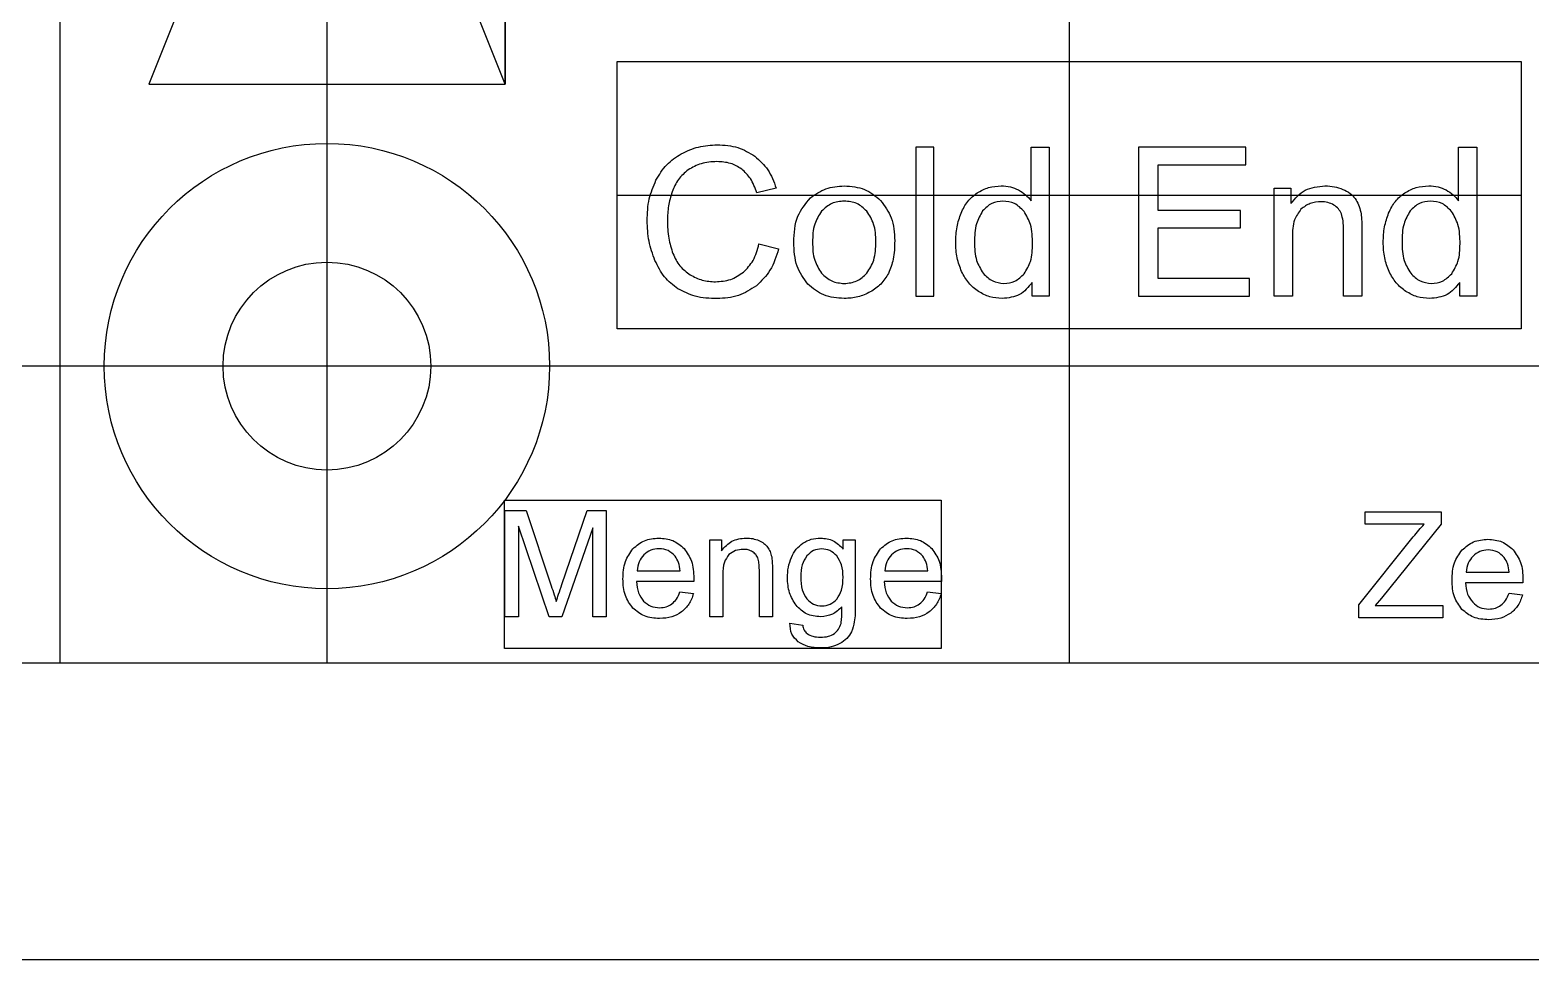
# Model space of a CAD drawing. Header units: millimetres. Extents: x 39 to 249, y 35 to 175.
# Drawn here: x 170.2 to 220.8, y 34.5 to 65.9 of the extents above; entities that cross this region are included whole.
import ezdxf

# ---------------------------------------------------------------- set-up
doc = ezdxf.new("R2010")
doc.units = ezdxf.units.MM
doc.layers.get('0').update_dxf_attribs({"linetype": 'CONTINUOUS'})

msp = doc.modelspace()

# ---------------------------------------------------------------- linework, layer by layer
for p, q in [((171.219, 102.472), (171.219, 44.54)), ((205.219, 102.472), (205.219, 44.54)), ((180.219, 94.038), (180.219, 44.54)), ((205.219, 64.796), (205.219, 55.796)), ((203.934, 60.111), (203.934, 61.908)), ((203.934, 61.908), (204.545, 61.908)), ((204.545, 61.908), (204.545, 56.898)), ((218.334, 60.111), (218.334, 61.908)), ((218.334, 61.908), (218.945, 61.908)), ((218.945, 61.908), (218.945, 56.898)), ((189.993, 60.296), (220.445, 60.296)), ((195.348, 60.534), (194.695, 60.381)), ((212.127, 56.898), (212.127, 60.528)), ((212.127, 60.528), (212.68, 60.528)), ((212.68, 60.528), (212.68, 60.012)), ((194.77, 58.655), (195.433, 58.487)), ((212.742, 58.88), (212.742, 56.898)), ((214.461, 56.898), (214.461, 59.106)), ((215.076, 59.13), (215.076, 56.898)), ((203.975, 56.898), (203.975, 57.356)), ((218.375, 56.898), (218.375, 57.356)), ((204.545, 56.898), (203.975, 56.898)), ((212.742, 56.898), (212.127, 56.898)), ((215.076, 56.898), (214.461, 56.898)), ((218.945, 56.898), (218.375, 56.898)), ((239.219, 54.54), (153, 54.54)), ((186.212, 46.099), (186.212, 49.678)), ((186.212, 49.678), (186.925, 49.678)), ((186.925, 49.678), (187.772, 47.144)), ((188.133, 47.188), (188.99, 49.678)), ((188.99, 49.678), (189.627, 49.678)), ((189.627, 49.678), (189.627, 46.099)), ((215.184, 49.213), (215.184, 49.636)), ((215.184, 49.636), (217.748, 49.636)), ((217.748, 49.636), (217.748, 49.213)), ((187.704, 46.099), (186.668, 49.146)), ((186.668, 49.146), (186.668, 46.099)), ((189.171, 49.094), (188.131, 46.099)), ((189.171, 46.099), (189.171, 49.094)), ((217.181, 49.213), (215.184, 49.213)), ((217.748, 49.213), (215.738, 46.73)), ((193.116, 46.099), (193.116, 48.692)), ((193.116, 48.692), (193.512, 48.692)), ((193.512, 48.692), (193.512, 48.323)), ((197.608, 48.379), (197.608, 48.692)), ((197.608, 48.692), (198.014, 48.692)), ((198.014, 48.692), (198.014, 46.45)), ((214.977, 46.496), (216.81, 48.789)), ((190.667, 47.644), (192.115, 47.644)), ((194.784, 46.099), (194.784, 47.676)), ((195.223, 47.693), (195.223, 46.099)), ((199.01, 47.644), (200.457, 47.644)), ((218.592, 47.602), (220.04, 47.602)), ((192.577, 47.283), (190.643, 47.283)), ((193.556, 47.515), (193.556, 46.099)), ((200.919, 47.283), (198.985, 47.283)), ((220.502, 47.241), (218.568, 47.241)), ((192.11, 46.934), (192.564, 46.878)), ((200.453, 46.934), (200.907, 46.878)), ((215.738, 46.73), (215.521, 46.479)), ((220.035, 46.892), (220.489, 46.835)), ((186.668, 46.099), (186.212, 46.099)), ((188.131, 46.099), (187.704, 46.099)), ((189.627, 46.099), (189.171, 46.099)), ((193.556, 46.099), (193.116, 46.099)), ((195.223, 46.099), (194.784, 46.099)), ((214.977, 46.057), (214.977, 46.496)), ((217.806, 46.057), (214.977, 46.057)), ((215.521, 46.479), (217.806, 46.479)), ((217.806, 46.479), (217.806, 46.057)), ((195.816, 45.884), (196.244, 45.821)), ((239.219, 44.54), (49.219, 44.54)), ((249.219, 34.54), (39.219, 34.54))]:
    msp.add_line(p, q)
for points in [[(186.219, 64.038), (174.219, 94.038), (186.219, 94.038), (174.219, 64.038), (186.219, 64.038), (186.219, 94.038)], [(220.445, 55.796), (189.993, 55.796), (189.993, 64.796), (220.445, 64.796)], [(200.051, 61.908), (200.051, 56.898), (200.666, 56.898), (200.666, 61.908)], [(207.55, 61.908), (207.55, 56.898), (211.289, 56.898), (211.289, 57.489), (208.213, 57.489), (208.213, 59.195), (210.985, 59.195), (210.985, 59.783), (208.213, 59.783), (208.213, 61.317), (211.173, 61.317), (211.173, 61.908)], [(200.911, 45.027), (186.202, 45.027), (186.202, 50.027), (200.911, 50.027)]]:
    msp.add_lwpolyline(points, close=True)
for radius in [7.5, 3.5]:
    msp.add_circle((180.219, 54.54), radius)
for points, knots in [([(191.303, 60.806), (191.412, 60.988), (191.628, 61.348), (191.98, 61.578), (192.154, 61.691)], [0, 0, 0, 0, 0.0627791, 0.124236, 0.124236, 0.124236, 0.124236]), ([(192.154, 61.691), (192.344, 61.78), (192.729, 61.959), (193.154, 61.982), (193.369, 61.994)], [0, 0, 0, 0, 0.062258, 0.1262379, 0.1262379, 0.1262379, 0.1262379]), ([(193.369, 61.994), (193.605, 61.981), (194.059, 61.956), (194.447, 61.723), (194.633, 61.611)], [0, 0, 0, 0, 0.0698724, 0.1339192, 0.1339192, 0.1339192, 0.1339192]), ([(193.355, 61.427), (193.174, 61.418), (192.83, 61.401), (192.531, 61.23), (192.389, 61.15)], [0, 0, 0, 0, 0.0534711, 0.1017056, 0.1017056, 0.1017056, 0.1017056]), ([(194.189, 61.177), (194.067, 61.25), (193.811, 61.403), (193.512, 61.418), (193.355, 61.427)], [0, 0, 0, 0, 0.04184438, 0.08823734, 0.08823734, 0.08823734, 0.08823734]), ([(194.695, 60.381), (194.636, 60.546), (194.527, 60.851), (194.295, 61.075), (194.189, 61.177)], [0, 0, 0, 0, 0.05185783, 0.09547921, 0.09547921, 0.09547921, 0.09547921]), ([(194.633, 61.611), (194.792, 61.467), (195.121, 61.169), (195.271, 60.751), (195.348, 60.534)], [0, 0, 0, 0, 0.0633479, 0.130997, 0.130997, 0.130997, 0.130997]), ([(191.003, 59.441), (191.013, 59.688), (191.033, 60.162), (191.215, 60.598), (191.303, 60.806)], [0, 0, 0, 0, 0.0736532, 0.1407864, 0.1407864, 0.1407864, 0.1407864]), ([(192.389, 61.15), (192.27, 61.049), (192.028, 60.845), (191.906, 60.553), (191.844, 60.406)], [0, 0, 0, 0, 0.04628499, 0.09338621, 0.09338621, 0.09338621, 0.09338621]), ([(191.844, 60.406), (191.798, 60.249), (191.707, 59.935), (191.694, 59.608), (191.687, 59.444)], [0, 0, 0, 0, 0.04882692, 0.09781906, 0.09781906, 0.09781906, 0.09781906]), ([(195.942, 58.713), (195.956, 59.018), (195.982, 59.58), (196.34, 60.01), (196.503, 60.206)], [0, 0, 0, 0, 0.0888682, 0.1634544, 0.1634544, 0.1634544, 0.1634544]), ([(196.503, 60.206), (196.67, 60.324), (197.013, 60.565), (197.431, 60.594), (197.645, 60.61)], [0, 0, 0, 0, 0.0601176, 0.1231365, 0.1231365, 0.1231365, 0.1231365]), ([(197.645, 60.61), (197.881, 60.591), (198.341, 60.556), (198.695, 60.262), (198.868, 60.119)], [0, 0, 0, 0, 0.069114, 0.1347391, 0.1347391, 0.1347391, 0.1347391]), ([(201.579, 59.695), (201.645, 59.833), (201.774, 60.101), (202.008, 60.285), (202.122, 60.374)], [0, 0, 0, 0, 0.04517761, 0.08797671, 0.08797671, 0.08797671, 0.08797671]), ([(202.122, 60.374), (202.247, 60.443), (202.5, 60.581), (202.787, 60.6), (202.932, 60.61)], [0, 0, 0, 0, 0.04224768, 0.08529264, 0.08529264, 0.08529264, 0.08529264]), ([(202.932, 60.61), (203.037, 60.605), (203.241, 60.595), (203.427, 60.512), (203.517, 60.471)], [0, 0, 0, 0, 0.03121048, 0.06053879, 0.06053879, 0.06053879, 0.06053879]), ([(203.517, 60.471), (203.598, 60.422), (203.757, 60.326), (203.875, 60.182), (203.934, 60.111)], [0, 0, 0, 0, 0.02818095, 0.05548673, 0.05548673, 0.05548673, 0.05548673]), ([(212.68, 60.012), (212.83, 60.186), (213.134, 60.54), (213.6, 60.586), (213.836, 60.61)], [0, 0, 0, 0, 0.0663435, 0.1346508, 0.1346508, 0.1346508, 0.1346508]), ([(213.836, 60.61), (213.942, 60.605), (214.149, 60.597), (214.344, 60.526), (214.439, 60.492)], [0, 0, 0, 0, 0.03162564, 0.06179036, 0.06179036, 0.06179036, 0.06179036]), ([(214.439, 60.492), (214.523, 60.452), (214.682, 60.376), (214.797, 60.244), (214.851, 60.182)], [0, 0, 0, 0, 0.02764669, 0.05199707, 0.05199707, 0.05199707, 0.05199707]), ([(214.851, 60.182), (214.893, 60.114), (214.981, 59.973), (215.021, 59.811), (215.042, 59.728)], [0, 0, 0, 0, 0.02394419, 0.04959512, 0.04959512, 0.04959512, 0.04959512]), ([(215.979, 59.695), (216.045, 59.833), (216.174, 60.101), (216.408, 60.285), (216.522, 60.374)], [0, 0, 0, 0, 0.04517761, 0.08797671, 0.08797671, 0.08797671, 0.08797671]), ([(216.522, 60.374), (216.647, 60.443), (216.899, 60.581), (217.187, 60.6), (217.332, 60.61)], [0, 0, 0, 0, 0.04224779, 0.08529251, 0.08529251, 0.08529251, 0.08529251]), ([(217.332, 60.61), (217.437, 60.605), (217.641, 60.595), (217.827, 60.512), (217.917, 60.471)], [0, 0, 0, 0, 0.03121048, 0.0605389, 0.0605389, 0.0605389, 0.0605389]), ([(217.917, 60.471), (217.998, 60.422), (218.157, 60.326), (218.275, 60.182), (218.334, 60.111)], [0, 0, 0, 0, 0.02818095, 0.05548673, 0.05548673, 0.05548673, 0.05548673]), ([(196.879, 59.755), (196.791, 59.615), (196.591, 59.298), (196.581, 58.922), (196.575, 58.713)], [0, 0, 0, 0, 0.0489631, 0.1103612, 0.1103612, 0.1103612, 0.1103612]), ([(197.645, 60.1), (197.497, 60.086), (197.203, 60.057), (196.987, 59.856), (196.879, 59.755)], [0, 0, 0, 0, 0.04308517, 0.08610038, 0.08610038, 0.08610038, 0.08610038]), ([(198.405, 59.753), (198.297, 59.855), (198.083, 60.056), (197.79, 60.086), (197.645, 60.1)], [0, 0, 0, 0, 0.04305847, 0.08569196, 0.08569196, 0.08569196, 0.08569196]), ([(198.711, 58.733), (198.704, 58.936), (198.692, 59.305), (198.494, 59.615), (198.405, 59.753)], [0, 0, 0, 0, 0.0596657, 0.1082738, 0.1082738, 0.1082738, 0.1082738]), ([(198.868, 60.119), (199.007, 59.932), (199.303, 59.53), (199.329, 59.03), (199.343, 58.764)], [0, 0, 0, 0, 0.068416, 0.1464432, 0.1464432, 0.1464432, 0.1464432]), ([(201.398, 58.709), (201.404, 58.884), (201.417, 59.221), (201.526, 59.541), (201.579, 59.695)], [0, 0, 0, 0, 0.0520225, 0.1007388, 0.1007388, 0.1007388, 0.1007388]), ([(202.305, 59.765), (202.225, 59.625), (202.04, 59.299), (202.034, 58.923), (202.03, 58.709)], [0, 0, 0, 0, 0.0478323, 0.1106733, 0.1106733, 0.1106733, 0.1106733]), ([(202.99, 60.1), (202.859, 60.086), (202.591, 60.055), (202.401, 59.863), (202.305, 59.765)], [0, 0, 0, 0, 0.03856059, 0.07837645, 0.07837645, 0.07837645, 0.07837645]), ([(203.698, 59.752), (203.598, 59.853), (203.403, 60.053), (203.126, 60.085), (202.99, 60.1)], [0, 0, 0, 0, 0.04135788, 0.08103556, 0.08103556, 0.08103556, 0.08103556]), ([(203.985, 58.658), (203.981, 58.879), (203.974, 59.269), (203.781, 59.606), (203.698, 59.752)], [0, 0, 0, 0, 0.0649972, 0.1146813, 0.1146813, 0.1146813, 0.1146813]), ([(213.027, 59.827), (212.945, 59.71), (212.746, 59.43), (212.743, 59.083), (212.742, 58.88)], [0, 0, 0, 0, 0.0420076, 0.1009736, 0.1009736, 0.1009736, 0.1009736]), ([(213.706, 60.076), (213.58, 60.066), (213.33, 60.047), (213.127, 59.9), (213.027, 59.827)], [0, 0, 0, 0, 0.03714244, 0.07355131, 0.07355131, 0.07355131, 0.07355131]), ([(214.135, 59.965), (214.07, 59.998), (213.935, 60.065), (213.784, 60.073), (213.706, 60.076)], [0, 0, 0, 0, 0.02154334, 0.04473856, 0.04473856, 0.04473856, 0.04473856]), ([(214.389, 59.668), (214.36, 59.727), (214.301, 59.848), (214.191, 59.926), (214.135, 59.965)], [0, 0, 0, 0, 0.01948317, 0.03971256, 0.03971256, 0.03971256, 0.03971256]), ([(214.461, 59.106), (214.46, 59.216), (214.459, 59.407), (214.41, 59.591), (214.389, 59.668)], [0, 0, 0, 0, 0.0329042, 0.0568866, 0.0568866, 0.0568866, 0.0568866]), ([(215.042, 59.728), (215.052, 59.65), (215.077, 59.451), (215.077, 59.251), (215.076, 59.13)], [0, 0, 0, 0, 0.02363795, 0.05996392, 0.05996392, 0.05996392, 0.05996392]), ([(215.797, 58.709), (215.804, 58.884), (215.817, 59.221), (215.926, 59.541), (215.979, 59.695)], [0, 0, 0, 0, 0.0520225, 0.1007388, 0.1007388, 0.1007388, 0.1007388]), ([(216.705, 59.765), (216.625, 59.625), (216.44, 59.299), (216.434, 58.923), (216.43, 58.709)], [0, 0, 0, 0, 0.0478323, 0.1106733, 0.1106733, 0.1106733, 0.1106733]), ([(217.39, 60.1), (217.258, 60.086), (216.991, 60.055), (216.801, 59.863), (216.705, 59.765)], [0, 0, 0, 0, 0.03856059, 0.07837654, 0.07837654, 0.07837654, 0.07837654]), ([(218.098, 59.752), (217.998, 59.853), (217.803, 60.053), (217.526, 60.085), (217.39, 60.1)], [0, 0, 0, 0, 0.04135788, 0.08103544, 0.08103544, 0.08103544, 0.08103544]), ([(218.385, 58.658), (218.381, 58.879), (218.374, 59.269), (218.181, 59.606), (218.098, 59.752)], [0, 0, 0, 0, 0.0649972, 0.1146812, 0.1146812, 0.1146812, 0.1146812]), ([(191.268, 58.097), (191.191, 58.311), (191.034, 58.746), (191.014, 59.207), (191.003, 59.441)], [0, 0, 0, 0, 0.0678306, 0.1376158, 0.1376158, 0.1376158, 0.1376158]), ([(191.687, 59.444), (191.693, 59.243), (191.704, 58.862), (191.819, 58.499), (191.873, 58.328)], [0, 0, 0, 0, 0.0600381, 0.1136307, 0.1136307, 0.1136307, 0.1136307]), ([(194.247, 57.701), (194.367, 57.827), (194.624, 58.099), (194.719, 58.461), (194.77, 58.655)], [0, 0, 0, 0, 0.0513926, 0.1103147, 0.1103147, 0.1103147, 0.1103147]), ([(196.412, 57.304), (196.276, 57.496), (195.977, 57.916), (195.955, 58.433), (195.942, 58.713)], [0, 0, 0, 0, 0.0692803, 0.1513029, 0.1513029, 0.1513029, 0.1513029]), ([(196.575, 58.713), (196.581, 58.503), (196.591, 58.127), (196.791, 57.809), (196.879, 57.668)], [0, 0, 0, 0, 0.0614405, 0.1105171, 0.1105171, 0.1105171, 0.1105171]), ([(198.407, 57.67), (198.495, 57.813), (198.696, 58.137), (198.705, 58.519), (198.711, 58.733)], [0, 0, 0, 0, 0.0495689, 0.112324, 0.112324, 0.112324, 0.112324]), ([(199.343, 58.764), (199.339, 58.553), (199.332, 58.172), (199.194, 57.819), (199.133, 57.662)], [0, 0, 0, 0, 0.0628118, 0.1129907, 0.1129907, 0.1129907, 0.1129907]), ([(201.597, 57.723), (201.539, 57.875), (201.417, 58.192), (201.404, 58.532), (201.398, 58.709)], [0, 0, 0, 0, 0.0484777, 0.1012237, 0.1012237, 0.1012237, 0.1012237]), ([(202.03, 58.709), (202.035, 58.5), (202.045, 58.126), (202.238, 57.808), (202.324, 57.667)], [0, 0, 0, 0, 0.0613669, 0.1099764, 0.1099764, 0.1099764, 0.1099764]), ([(203.703, 57.651), (203.785, 57.787), (203.971, 58.094), (203.98, 58.456), (203.985, 58.658)], [0, 0, 0, 0, 0.0467176, 0.1061399, 0.1061399, 0.1061399, 0.1061399]), ([(215.997, 57.723), (215.939, 57.875), (215.817, 58.192), (215.804, 58.532), (215.797, 58.709)], [0, 0, 0, 0, 0.0484778, 0.1012237, 0.1012237, 0.1012237, 0.1012237]), ([(216.43, 58.709), (216.435, 58.5), (216.445, 58.126), (216.638, 57.808), (216.724, 57.667)], [0, 0, 0, 0, 0.0613669, 0.1099764, 0.1099764, 0.1099764, 0.1099764]), ([(218.103, 57.651), (218.185, 57.787), (218.371, 58.094), (218.38, 58.456), (218.385, 58.658)], [0, 0, 0, 0, 0.0467176, 0.1061399, 0.1061399, 0.1061399, 0.1061399]), ([(191.873, 58.328), (191.942, 58.181), (192.075, 57.894), (192.329, 57.706), (192.453, 57.616)], [0, 0, 0, 0, 0.04797484, 0.09316307, 0.09316307, 0.09316307, 0.09316307]), ([(195.433, 58.487), (195.355, 58.235), (195.207, 57.757), (194.851, 57.407), (194.683, 57.241)], [0, 0, 0, 0, 0.0776803, 0.1474496, 0.1474496, 0.1474496, 0.1474496]), ([(192.041, 57.142), (191.881, 57.267), (191.55, 57.526), (191.364, 57.903), (191.268, 58.097)], [0, 0, 0, 0, 0.0602271, 0.1242759, 0.1242759, 0.1242759, 0.1242759]), ([(193.304, 57.38), (193.48, 57.391), (193.824, 57.414), (194.109, 57.607), (194.247, 57.701)], [0, 0, 0, 0, 0.0520638, 0.1012641, 0.1012641, 0.1012641, 0.1012641]), ([(196.879, 57.668), (196.987, 57.567), (197.203, 57.365), (197.497, 57.336), (197.645, 57.322)], [0, 0, 0, 0, 0.04309251, 0.0861862, 0.0861862, 0.0861862, 0.0861862]), ([(197.645, 57.322), (197.791, 57.336), (198.085, 57.366), (198.299, 57.569), (198.407, 57.67)], [0, 0, 0, 0, 0.04285128, 0.08595335, 0.08595335, 0.08595335, 0.08595335]), ([(199.133, 57.662), (199.055, 57.535), (198.898, 57.281), (198.647, 57.119), (198.521, 57.038)], [0, 0, 0, 0, 0.04403003, 0.08835274, 0.08835274, 0.08835274, 0.08835274]), ([(202.161, 57.055), (202.046, 57.144), (201.811, 57.326), (201.67, 57.589), (201.597, 57.723)], [0, 0, 0, 0, 0.04318728, 0.08831275, 0.08831275, 0.08831275, 0.08831275]), ([(202.324, 57.667), (202.424, 57.566), (202.616, 57.372), (202.887, 57.338), (203.018, 57.322)], [0, 0, 0, 0, 0.04119628, 0.07952198, 0.07952198, 0.07952198, 0.07952198]), ([(203.018, 57.322), (203.148, 57.336), (203.414, 57.367), (203.605, 57.555), (203.703, 57.651)], [0, 0, 0, 0, 0.03819918, 0.07804084, 0.07804084, 0.07804084, 0.07804084]), ([(216.561, 57.055), (216.446, 57.144), (216.211, 57.326), (216.069, 57.589), (215.997, 57.723)], [0, 0, 0, 0, 0.04318728, 0.08831275, 0.08831275, 0.08831275, 0.08831275]), ([(216.724, 57.667), (216.824, 57.566), (217.016, 57.372), (217.287, 57.338), (217.418, 57.322)], [0, 0, 0, 0, 0.04119628, 0.07952175, 0.07952175, 0.07952175, 0.07952175]), ([(217.418, 57.322), (217.548, 57.336), (217.814, 57.367), (218.005, 57.555), (218.103, 57.651)], [0, 0, 0, 0, 0.03819929, 0.07804096, 0.07804096, 0.07804096, 0.07804096]), ([(193.358, 56.812), (193.109, 56.821), (192.645, 56.838), (192.232, 57.046), (192.041, 57.142)], [0, 0, 0, 0, 0.0739051, 0.1372538, 0.1372538, 0.1372538, 0.1372538]), ([(192.453, 57.616), (192.586, 57.547), (192.854, 57.409), (193.154, 57.39), (193.304, 57.38)], [0, 0, 0, 0, 0.04458864, 0.08915759, 0.08915759, 0.08915759, 0.08915759]), ([(194.683, 57.241), (194.488, 57.116), (194.085, 56.857), (193.606, 56.828), (193.358, 56.812)], [0, 0, 0, 0, 0.0682564, 0.1412952, 0.1412952, 0.1412952, 0.1412952]), ([(197.645, 56.816), (197.406, 56.833), (196.943, 56.867), (196.585, 57.162), (196.412, 57.304)], [0, 0, 0, 0, 0.0699897, 0.1355077, 0.1355077, 0.1355077, 0.1355077]), ([(203.975, 57.356), (203.845, 57.198), (203.581, 56.879), (203.169, 56.837), (202.96, 56.816)], [0, 0, 0, 0, 0.0588097, 0.1192125, 0.1192125, 0.1192125, 0.1192125]), ([(218.375, 57.356), (218.245, 57.198), (217.981, 56.879), (217.568, 56.837), (217.359, 56.816)], [0, 0, 0, 0, 0.0588097, 0.1192124, 0.1192124, 0.1192124, 0.1192124]), ([(198.521, 57.038), (198.384, 56.973), (198.106, 56.842), (197.799, 56.825), (197.645, 56.816)], [0, 0, 0, 0, 0.04518292, 0.091192, 0.091192, 0.091192, 0.091192]), ([(202.96, 56.816), (202.818, 56.826), (202.534, 56.846), (202.286, 56.985), (202.161, 57.055)], [0, 0, 0, 0, 0.04208374, 0.08424598, 0.08424598, 0.08424598, 0.08424598]), ([(217.359, 56.816), (217.218, 56.826), (216.934, 56.846), (216.686, 56.985), (216.561, 57.055)], [0, 0, 0, 0, 0.04208374, 0.08424587, 0.08424587, 0.08424587, 0.08424587]), ([(216.81, 48.789), (216.873, 48.865), (216.991, 49.011), (217.12, 49.148), (217.181, 49.213)], [0, 0, 0, 0, 0.02972732, 0.05642279, 0.05642279, 0.05642279, 0.05642279]), ([(190.526, 48.389), (190.649, 48.494), (190.9, 48.71), (191.231, 48.737), (191.4, 48.75)], [0, 0, 0, 0, 0.04724184, 0.09677848, 0.09677848, 0.09677848, 0.09677848]), ([(191.4, 48.75), (191.564, 48.737), (191.886, 48.71), (192.13, 48.499), (192.249, 48.396)], [0, 0, 0, 0, 0.04806304, 0.09419, 0.09419, 0.09419, 0.09419]), ([(193.512, 48.323), (193.619, 48.448), (193.836, 48.701), (194.168, 48.734), (194.337, 48.75)], [0, 0, 0, 0, 0.04738817, 0.09617909, 0.09617909, 0.09617909, 0.09617909]), ([(194.337, 48.75), (194.413, 48.747), (194.561, 48.741), (194.7, 48.691), (194.768, 48.666)], [0, 0, 0, 0, 0.02258981, 0.04413604, 0.04413604, 0.04413604, 0.04413604]), ([(194.768, 48.666), (194.828, 48.637), (194.941, 48.584), (195.023, 48.489), (195.062, 48.445)], [0, 0, 0, 0, 0.01974773, 0.03714076, 0.03714076, 0.03714076, 0.03714076]), ([(195.863, 48.095), (195.911, 48.193), (196.006, 48.383), (196.172, 48.515), (196.252, 48.579)], [0, 0, 0, 0, 0.03230314, 0.06284357, 0.06284357, 0.06284357, 0.06284357]), ([(196.252, 48.579), (196.343, 48.629), (196.529, 48.732), (196.742, 48.744), (196.852, 48.75)], [0, 0, 0, 0, 0.03055846, 0.06303675, 0.06303675, 0.06303675, 0.06303675]), ([(196.852, 48.75), (196.998, 48.734), (197.295, 48.702), (197.503, 48.487), (197.608, 48.379)], [0, 0, 0, 0, 0.04288561, 0.08668028, 0.08668028, 0.08668028, 0.08668028]), ([(198.868, 48.389), (198.991, 48.494), (199.242, 48.71), (199.573, 48.737), (199.742, 48.75)], [0, 0, 0, 0, 0.04724184, 0.09677848, 0.09677848, 0.09677848, 0.09677848]), ([(199.742, 48.75), (199.906, 48.737), (200.228, 48.71), (200.472, 48.499), (200.592, 48.396)], [0, 0, 0, 0, 0.04806304, 0.09419, 0.09419, 0.09419, 0.09419]), ([(218.451, 48.347), (218.574, 48.452), (218.825, 48.668), (219.156, 48.694), (219.325, 48.708)], [0, 0, 0, 0, 0.04724184, 0.09677848, 0.09677848, 0.09677848, 0.09677848]), ([(219.325, 48.708), (219.489, 48.694), (219.811, 48.668), (220.055, 48.457), (220.175, 48.354)], [0, 0, 0, 0, 0.04806304, 0.09419, 0.09419, 0.09419, 0.09419]), ([(190.189, 47.373), (190.198, 47.574), (190.215, 47.945), (190.428, 48.249), (190.526, 48.389)], [0, 0, 0, 0, 0.0587128, 0.1089822, 0.1089822, 0.1089822, 0.1089822]), ([(190.896, 48.186), (190.834, 48.111), (190.706, 47.952), (190.681, 47.75), (190.667, 47.644)], [0, 0, 0, 0, 0.02859223, 0.05985941, 0.05985941, 0.05985941, 0.05985941]), ([(191.405, 48.389), (191.308, 48.381), (191.118, 48.365), (190.969, 48.245), (190.896, 48.186)], [0, 0, 0, 0, 0.02831934, 0.05592095, 0.05592095, 0.05592095, 0.05592095]), ([(191.949, 48.135), (191.874, 48.209), (191.722, 48.358), (191.511, 48.379), (191.405, 48.389)], [0, 0, 0, 0, 0.03072252, 0.06171402, 0.06171402, 0.06171402, 0.06171402]), ([(192.115, 47.644), (192.104, 47.742), (192.084, 47.919), (191.991, 48.069), (191.949, 48.135)], [0, 0, 0, 0, 0.02917104, 0.05238246, 0.05238246, 0.05238246, 0.05238246]), ([(192.249, 48.396), (192.345, 48.259), (192.554, 47.961), (192.57, 47.597), (192.579, 47.4)], [0, 0, 0, 0, 0.0492546, 0.1068539, 0.1068539, 0.1068539, 0.1068539]), ([(193.759, 48.191), (193.7, 48.108), (193.558, 47.908), (193.557, 47.66), (193.556, 47.515)], [0, 0, 0, 0, 0.03000542, 0.07212398, 0.07212398, 0.07212398, 0.07212398]), ([(194.244, 48.369), (194.154, 48.362), (193.976, 48.348), (193.831, 48.243), (193.759, 48.191)], [0, 0, 0, 0, 0.02653038, 0.05253675, 0.05253675, 0.05253675, 0.05253675]), ([(194.55, 48.29), (194.504, 48.313), (194.408, 48.361), (194.3, 48.367), (194.244, 48.369)], [0, 0, 0, 0, 0.01538794, 0.03195609, 0.03195609, 0.03195609, 0.03195609]), ([(194.732, 48.078), (194.712, 48.12), (194.669, 48.206), (194.591, 48.262), (194.55, 48.29)], [0, 0, 0, 0, 0.01391658, 0.0283661, 0.0283661, 0.0283661, 0.0283661]), ([(194.784, 47.676), (194.783, 47.755), (194.782, 47.891), (194.747, 48.022), (194.732, 48.078)], [0, 0, 0, 0, 0.02350299, 0.04063325, 0.04063325, 0.04063325, 0.04063325]), ([(195.062, 48.445), (195.092, 48.396), (195.155, 48.295), (195.184, 48.18), (195.199, 48.12)], [0, 0, 0, 0, 0.01710303, 0.03542506, 0.03542506, 0.03542506, 0.03542506]), ([(195.199, 48.12), (195.206, 48.064), (195.224, 47.923), (195.223, 47.78), (195.223, 47.693)], [0, 0, 0, 0, 0.01688425, 0.04283137, 0.04283137, 0.04283137, 0.04283137]), ([(195.728, 47.41), (195.734, 47.53), (195.744, 47.765), (195.824, 47.986), (195.863, 48.095)], [0, 0, 0, 0, 0.03583264, 0.07014999, 0.07014999, 0.07014999, 0.07014999]), ([(196.385, 48.148), (196.326, 48.052), (196.192, 47.837), (196.184, 47.583), (196.18, 47.442)], [0, 0, 0, 0, 0.03333236, 0.07475803, 0.07475803, 0.07475803, 0.07475803]), ([(196.883, 48.386), (196.789, 48.376), (196.595, 48.354), (196.456, 48.218), (196.385, 48.148)], [0, 0, 0, 0, 0.02774531, 0.05662857, 0.05662857, 0.05662857, 0.05662857]), ([(197.392, 48.145), (197.319, 48.215), (197.177, 48.353), (196.98, 48.376), (196.883, 48.386)], [0, 0, 0, 0, 0.02950917, 0.05778086, 0.05778086, 0.05778086, 0.05778086]), ([(197.603, 47.427), (197.599, 47.57), (197.591, 47.829), (197.454, 48.047), (197.392, 48.145)], [0, 0, 0, 0, 0.04208055, 0.07603082, 0.07603082, 0.07603082, 0.07603082]), ([(198.531, 47.373), (198.54, 47.574), (198.557, 47.945), (198.77, 48.249), (198.868, 48.389)], [0, 0, 0, 0, 0.0587128, 0.1089822, 0.1089822, 0.1089822, 0.1089822]), ([(199.238, 48.186), (199.177, 48.111), (199.049, 47.952), (199.023, 47.75), (199.01, 47.644)], [0, 0, 0, 0, 0.02859223, 0.05985941, 0.05985941, 0.05985941, 0.05985941]), ([(199.747, 48.389), (199.651, 48.381), (199.46, 48.365), (199.311, 48.245), (199.238, 48.186)], [0, 0, 0, 0, 0.02831934, 0.05592095, 0.05592095, 0.05592095, 0.05592095]), ([(200.291, 48.135), (200.216, 48.209), (200.065, 48.358), (199.853, 48.379), (199.747, 48.389)], [0, 0, 0, 0, 0.03072252, 0.06171402, 0.06171402, 0.06171402, 0.06171402]), ([(200.457, 47.644), (200.446, 47.742), (200.426, 47.919), (200.333, 48.069), (200.291, 48.135)], [0, 0, 0, 0, 0.02917104, 0.05238246, 0.05238246, 0.05238246, 0.05238246]), ([(200.592, 48.396), (200.688, 48.259), (200.896, 47.961), (200.912, 47.597), (200.921, 47.4)], [0, 0, 0, 0, 0.0492546, 0.1068539, 0.1068539, 0.1068539, 0.1068539]), ([(218.114, 47.331), (218.123, 47.531), (218.14, 47.903), (218.353, 48.207), (218.451, 48.347)], [0, 0, 0, 0, 0.0587128, 0.1089822, 0.1089822, 0.1089822, 0.1089822]), ([(218.821, 48.144), (218.76, 48.068), (218.631, 47.91), (218.606, 47.708), (218.592, 47.602)], [0, 0, 0, 0, 0.02859223, 0.05985941, 0.05985941, 0.05985941, 0.05985941]), ([(219.33, 48.347), (219.233, 48.339), (219.043, 48.323), (218.894, 48.203), (218.821, 48.144)], [0, 0, 0, 0, 0.02831934, 0.05592095, 0.05592095, 0.05592095, 0.05592095]), ([(219.874, 48.093), (219.799, 48.167), (219.647, 48.316), (219.436, 48.336), (219.33, 48.347)], [0, 0, 0, 0, 0.03072252, 0.06171402, 0.06171402, 0.06171402, 0.06171402]), ([(220.04, 47.602), (220.029, 47.7), (220.009, 47.876), (219.916, 48.026), (219.874, 48.093)], [0, 0, 0, 0, 0.02917104, 0.05238246, 0.05238246, 0.05238246, 0.05238246]), ([(220.175, 48.354), (220.27, 48.217), (220.479, 47.919), (220.495, 47.554), (220.504, 47.358)], [0, 0, 0, 0, 0.0492546, 0.1068539, 0.1068539, 0.1068539, 0.1068539]), ([(187.772, 47.144), (187.806, 47.041), (187.864, 46.865), (187.92, 46.688), (187.943, 46.614)], [0, 0, 0, 0, 0.03256127, 0.05566749, 0.05566749, 0.05566749, 0.05566749]), ([(187.943, 46.614), (187.969, 46.694), (188.03, 46.886), (188.095, 47.077), (188.133, 47.188)], [0, 0, 0, 0, 0.02534312, 0.06045192, 0.06045192, 0.06045192, 0.06045192]), ([(190.522, 46.391), (190.425, 46.526), (190.215, 46.819), (190.198, 47.179), (190.189, 47.373)], [0, 0, 0, 0, 0.0489463, 0.1057435, 0.1057435, 0.1057435, 0.1057435]), ([(190.643, 47.283), (190.656, 47.153), (190.679, 46.913), (190.82, 46.718), (190.885, 46.629)], [0, 0, 0, 0, 0.03841265, 0.07087308, 0.07087308, 0.07087308, 0.07087308]), ([(192.579, 47.4), (192.579, 47.384), (192.579, 47.345), (192.577, 47.306), (192.577, 47.283)], [0, 0, 0, 0, 0.00488319, 0.01172158, 0.01172158, 0.01172158, 0.01172158]), ([(196.021, 46.485), (195.936, 46.622), (195.76, 46.905), (195.739, 47.238), (195.728, 47.41)], [0, 0, 0, 0, 0.04777244, 0.09841474, 0.09841474, 0.09841474, 0.09841474]), ([(196.18, 47.442), (196.183, 47.29), (196.188, 47.024), (196.324, 46.796), (196.383, 46.697)], [0, 0, 0, 0, 0.04441825, 0.07834688, 0.07834688, 0.07834688, 0.07834688]), ([(197.398, 46.696), (197.458, 46.793), (197.594, 47.016), (197.6, 47.279), (197.603, 47.427)], [0, 0, 0, 0, 0.03365768, 0.07714334, 0.07714334, 0.07714334, 0.07714334]), ([(198.864, 46.391), (198.767, 46.526), (198.558, 46.819), (198.54, 47.179), (198.531, 47.373)], [0, 0, 0, 0, 0.0489463, 0.1057435, 0.1057435, 0.1057435, 0.1057435]), ([(198.985, 47.283), (198.998, 47.153), (199.021, 46.913), (199.162, 46.718), (199.227, 46.629)], [0, 0, 0, 0, 0.03841265, 0.07087308, 0.07087308, 0.07087308, 0.07087308]), ([(200.921, 47.4), (200.921, 47.384), (200.921, 47.345), (200.92, 47.306), (200.919, 47.283)], [0, 0, 0, 0, 0.00488319, 0.01172158, 0.01172158, 0.01172158, 0.01172158]), ([(218.447, 46.348), (218.35, 46.484), (218.14, 46.776), (218.123, 47.137), (218.114, 47.331)], [0, 0, 0, 0, 0.0489463, 0.1057435, 0.1057435, 0.1057435, 0.1057435]), ([(218.568, 47.241), (218.581, 47.11), (218.604, 46.87), (218.745, 46.676), (218.81, 46.586)], [0, 0, 0, 0, 0.03841265, 0.07087308, 0.07087308, 0.07087308, 0.07087308]), ([(220.504, 47.358), (220.504, 47.342), (220.504, 47.303), (220.502, 47.263), (220.502, 47.241)], [0, 0, 0, 0, 0.00488319, 0.01172158, 0.01172158, 0.01172158, 0.01172158]), ([(190.885, 46.629), (190.962, 46.562), (191.118, 46.429), (191.323, 46.411), (191.427, 46.402)], [0, 0, 0, 0, 0.0297662, 0.06008741, 0.06008741, 0.06008741, 0.06008741]), ([(191.427, 46.402), (191.503, 46.406), (191.651, 46.415), (191.778, 46.492), (191.839, 46.529)], [0, 0, 0, 0, 0.02262363, 0.0437507, 0.0437507, 0.0437507, 0.0437507]), ([(191.839, 46.529), (191.894, 46.581), (192.015, 46.695), (192.077, 46.85), (192.11, 46.934)], [0, 0, 0, 0, 0.02250046, 0.04927848, 0.04927848, 0.04927848, 0.04927848]), ([(192.564, 46.878), (192.523, 46.754), (192.442, 46.514), (192.256, 46.343), (192.166, 46.26)], [0, 0, 0, 0, 0.0385171, 0.07453767, 0.07453767, 0.07453767, 0.07453767]), ([(196.383, 46.697), (196.454, 46.629), (196.597, 46.493), (196.793, 46.473), (196.891, 46.463)], [0, 0, 0, 0, 0.02881092, 0.05737251, 0.05737251, 0.05737251, 0.05737251]), ([(196.891, 46.463), (196.988, 46.473), (197.183, 46.493), (197.326, 46.628), (197.398, 46.696)], [0, 0, 0, 0, 0.02843585, 0.057288, 0.057288, 0.057288, 0.057288]), ([(199.227, 46.629), (199.304, 46.562), (199.461, 46.429), (199.666, 46.411), (199.769, 46.402)], [0, 0, 0, 0, 0.0297662, 0.06008741, 0.06008741, 0.06008741, 0.06008741]), ([(199.769, 46.402), (199.846, 46.406), (199.994, 46.415), (200.12, 46.492), (200.182, 46.529)], [0, 0, 0, 0, 0.02262363, 0.0437507, 0.0437507, 0.0437507, 0.0437507]), ([(200.182, 46.529), (200.237, 46.581), (200.358, 46.695), (200.419, 46.85), (200.453, 46.934)], [0, 0, 0, 0, 0.02250046, 0.04927848, 0.04927848, 0.04927848, 0.04927848]), ([(200.907, 46.878), (200.865, 46.754), (200.784, 46.514), (200.598, 46.343), (200.509, 46.26)], [0, 0, 0, 0, 0.0385171, 0.07453767, 0.07453767, 0.07453767, 0.07453767]), ([(218.81, 46.586), (218.887, 46.52), (219.043, 46.386), (219.248, 46.368), (219.352, 46.359)], [0, 0, 0, 0, 0.0297662, 0.06008741, 0.06008741, 0.06008741, 0.06008741]), ([(219.764, 46.486), (219.82, 46.538), (219.94, 46.652), (220.002, 46.807), (220.035, 46.892)], [0, 0, 0, 0, 0.02250046, 0.04927848, 0.04927848, 0.04927848, 0.04927848]), ([(220.489, 46.835), (220.448, 46.712), (220.367, 46.472), (220.181, 46.3), (220.092, 46.218)], [0, 0, 0, 0, 0.0385171, 0.07453767, 0.07453767, 0.07453767, 0.07453767]), ([(191.424, 46.04), (191.247, 46.052), (190.909, 46.074), (190.647, 46.289), (190.522, 46.391)], [0, 0, 0, 0, 0.05174156, 0.09894571, 0.09894571, 0.09894571, 0.09894571]), ([(192.166, 46.26), (192.059, 46.196), (191.831, 46.06), (191.565, 46.047), (191.424, 46.04)], [0, 0, 0, 0, 0.03695849, 0.07846132, 0.07846132, 0.07846132, 0.07846132]), ([(196.849, 46.099), (196.682, 46.113), (196.359, 46.14), (196.132, 46.372), (196.021, 46.485)], [0, 0, 0, 0, 0.04839488, 0.09406602, 0.09406602, 0.09406602, 0.09406602]), ([(197.567, 46.438), (197.466, 46.339), (197.265, 46.143), (196.987, 46.114), (196.849, 46.099)], [0, 0, 0, 0, 0.04116092, 0.08149204, 0.08149204, 0.08149204, 0.08149204]), ([(197.535, 45.874), (197.545, 45.944), (197.571, 46.13), (197.568, 46.319), (197.567, 46.438)], [0, 0, 0, 0, 0.02096289, 0.05655272, 0.05655272, 0.05655272, 0.05655272]), ([(198.014, 46.45), (198.014, 46.276), (198.014, 45.984), (197.926, 45.705), (197.89, 45.592)], [0, 0, 0, 0, 0.05181905, 0.08713908, 0.08713908, 0.08713908, 0.08713908]), ([(199.767, 46.04), (199.59, 46.052), (199.251, 46.074), (198.989, 46.289), (198.864, 46.391)], [0, 0, 0, 0, 0.05174156, 0.09894571, 0.09894571, 0.09894571, 0.09894571]), ([(200.509, 46.26), (200.401, 46.196), (200.173, 46.06), (199.907, 46.047), (199.767, 46.04)], [0, 0, 0, 0, 0.03695849, 0.07846132, 0.07846132, 0.07846132, 0.07846132]), ([(219.349, 45.998), (219.172, 46.01), (218.834, 46.032), (218.572, 46.246), (218.447, 46.348)], [0, 0, 0, 0, 0.05174156, 0.09894571, 0.09894571, 0.09894571, 0.09894571]), ([(220.092, 46.218), (219.984, 46.154), (219.756, 46.018), (219.49, 46.005), (219.349, 45.998)], [0, 0, 0, 0, 0.03695849, 0.07846132, 0.07846132, 0.07846132, 0.07846132]), ([(219.352, 46.359), (219.428, 46.364), (219.576, 46.373), (219.703, 46.449), (219.764, 46.486)], [0, 0, 0, 0, 0.02262363, 0.0437507, 0.0437507, 0.0437507, 0.0437507]), ([(196.092, 45.255), (196.009, 45.337), (195.835, 45.509), (195.823, 45.755), (195.816, 45.884)], [0, 0, 0, 0, 0.03365364, 0.07092145, 0.07092145, 0.07092145, 0.07092145]), ([(196.244, 45.821), (196.255, 45.761), (196.275, 45.649), (196.356, 45.569), (196.393, 45.532)], [0, 0, 0, 0, 0.01782488, 0.03311842, 0.03311842, 0.03311842, 0.03311842]), ([(196.393, 45.532), (196.456, 45.497), (196.594, 45.419), (196.753, 45.413), (196.839, 45.41)], [0, 0, 0, 0, 0.0214049, 0.04691767, 0.04691767, 0.04691767, 0.04691767]), ([(196.839, 45.41), (196.932, 45.413), (197.099, 45.418), (197.245, 45.497), (197.31, 45.532)], [0, 0, 0, 0, 0.02721025, 0.04927942, 0.04927942, 0.04927942, 0.04927942]), ([(197.31, 45.532), (197.362, 45.578), (197.467, 45.672), (197.512, 45.806), (197.535, 45.874)], [0, 0, 0, 0, 0.02020476, 0.04152342, 0.04152342, 0.04152342, 0.04152342]), ([(197.89, 45.592), (197.842, 45.512), (197.744, 45.348), (197.582, 45.245), (197.5, 45.193)], [0, 0, 0, 0, 0.0276612, 0.05654916, 0.05654916, 0.05654916, 0.05654916]), ([(196.842, 45.047), (196.699, 45.053), (196.432, 45.063), (196.2, 45.195), (196.092, 45.255)], [0, 0, 0, 0, 0.04225464, 0.07879799, 0.07879799, 0.07879799, 0.07879799]), ([(197.5, 45.193), (197.402, 45.15), (197.192, 45.059), (196.963, 45.051), (196.842, 45.047)], [0, 0, 0, 0, 0.03177536, 0.06794148, 0.06794148, 0.06794148, 0.06794148])]:
    msp.add_open_spline(points, degree=3, knots=knots)

doc.saveas('drawing.dxf')
